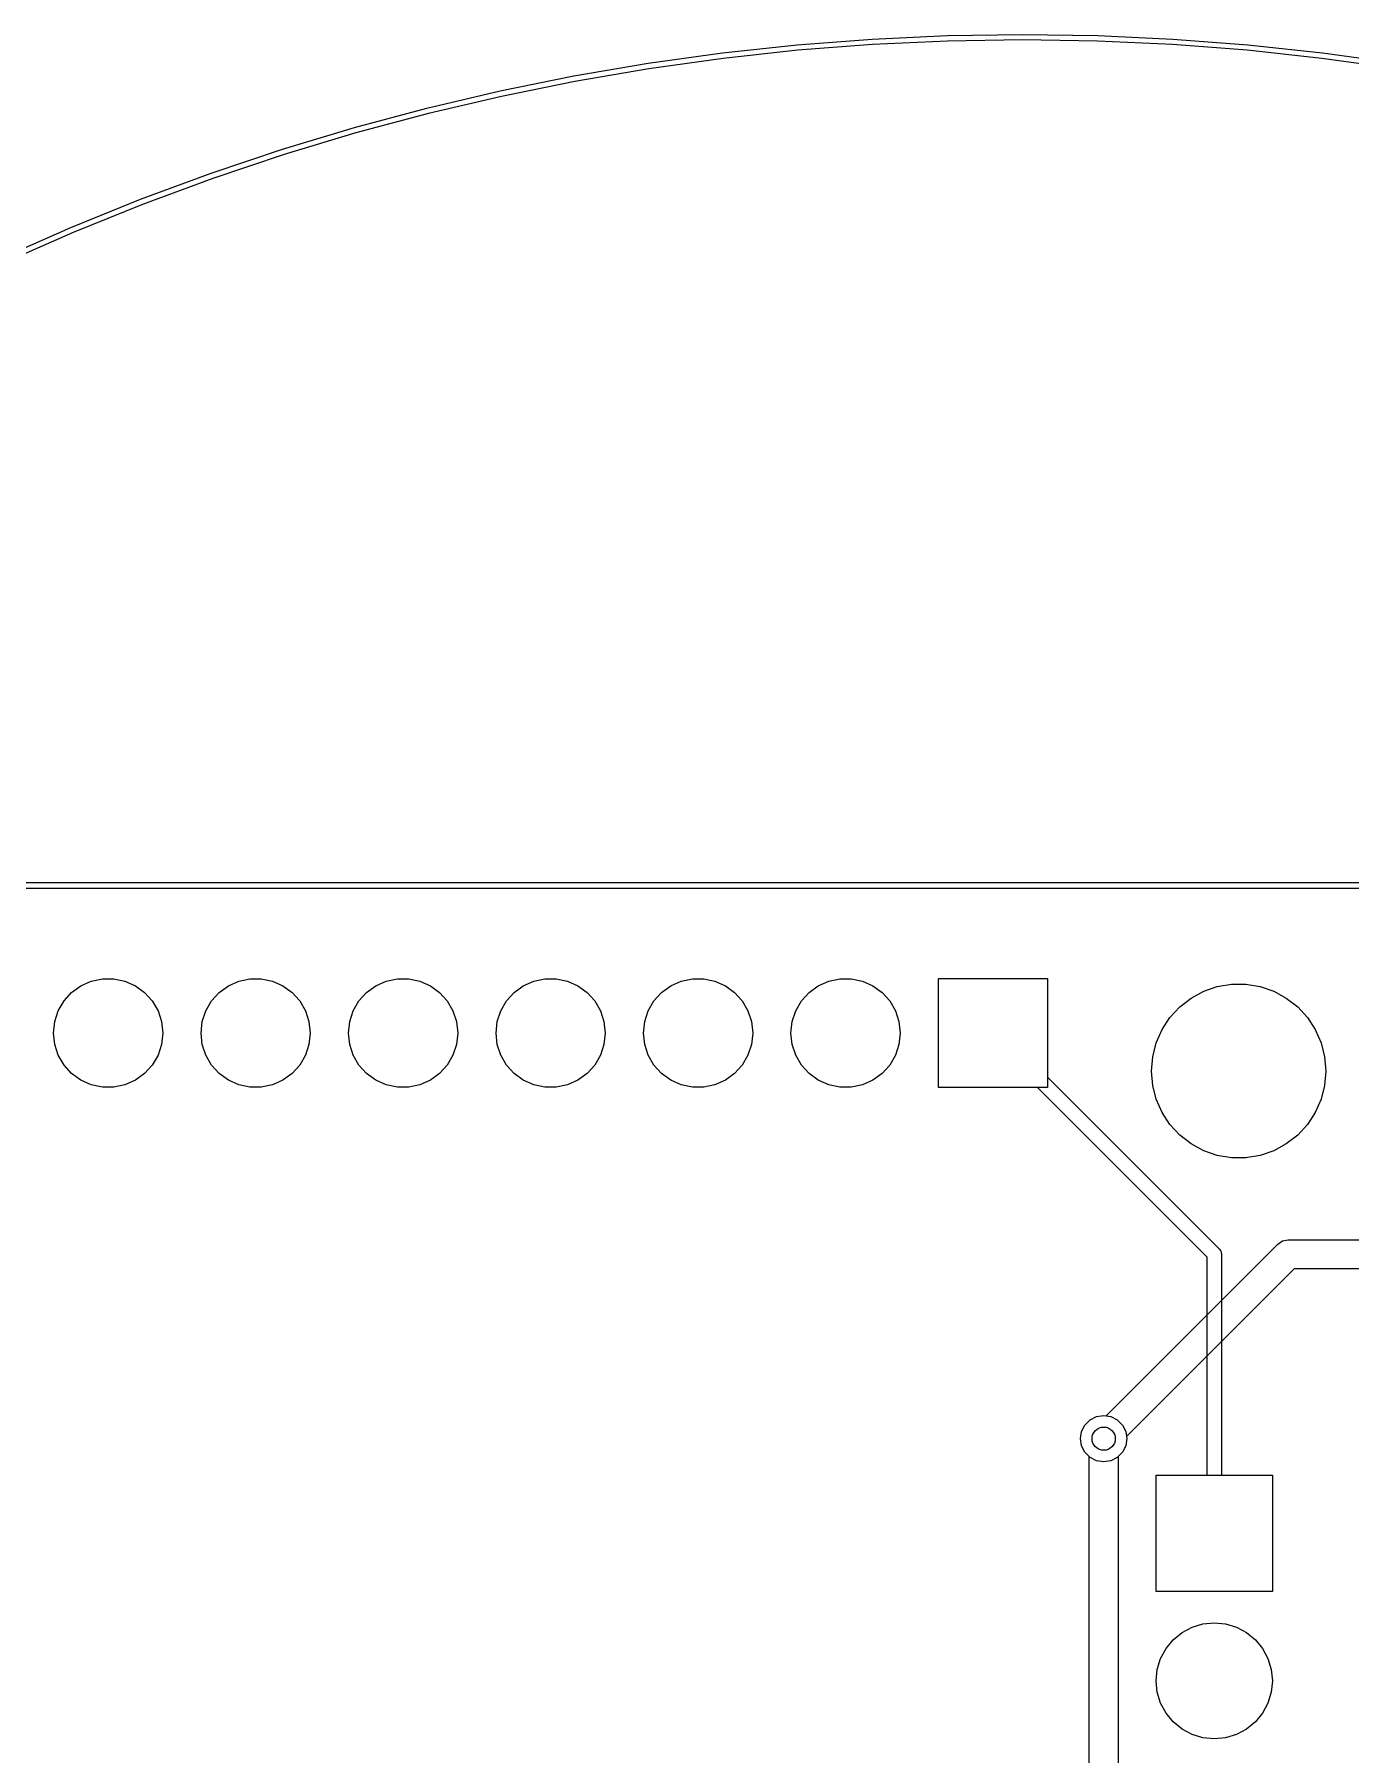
# Model space of a CAD drawing. Extents: x 94.3 to 178.4, y -122.2 to -38.
# Drawn here: x 119.38 to 142.05, y -67.67 to -38.05 of the extents above; entities that cross this region are included whole.
import ezdxf

# ---------------------------------------------------------------- set-up
doc = ezdxf.new("R2010")
doc.units = 0
doc.layers.add('BLACK', color=7, linetype='CONTINUOUS')

msp = doc.modelspace()

# ---------------------------------------------------------------- linework, layer by layer
at = {"layer": 'BLACK', "linetype": 'CONTINUOUS'}
for p, q in [((132.518, -38.2294), (133.809, -38.1298)), ((133.809, -38.1298), (135.103, -38.0699)), ((135.106, -38.1649), (133.815, -38.2246)), ((135.103, -38.0699), (136.398, -38.05)), ((136.398, -38.145), (135.106, -38.1649)), ((136.398, -38.05), (137.693, -38.0699)), ((137.69, -38.1649), (136.398, -38.145)), ((138.981, -38.2246), (137.69, -38.1649)), ((137.693, -38.0699), (138.987, -38.1298)), ((138.987, -38.1298), (140.278, -38.2294)), ((129.948, -38.5476), (131.231, -38.3687)), ((131.242, -38.463), (129.962, -38.6415)), ((131.231, -38.3687), (132.518, -38.2294)), ((132.527, -38.324), (131.242, -38.463)), ((133.815, -38.2246), (132.527, -38.324)), ((140.269, -38.324), (138.981, -38.2246)), ((141.554, -38.463), (140.269, -38.324)), ((140.278, -38.2294), (141.565, -38.3687)), ((142.834, -38.6415), (141.554, -38.463)), ((141.565, -38.3687), (142.848, -38.5476)), ((127.402, -39.0235), (128.671, -38.766)), ((128.671, -38.766), (129.948, -38.5476)), ((129.962, -38.6415), (128.689, -38.8594)), ((126.141, -39.32), (127.402, -39.0235)), ((128.689, -38.8594), (127.422, -39.1164)), ((124.89, -39.6552), (126.141, -39.32)), ((127.422, -39.1164), (126.165, -39.4122)), ((123.65, -40.0288), (124.89, -39.6552)), ((126.165, -39.4122), (124.916, -39.7466)), ((124.916, -39.7466), (123.679, -40.1193)), ((122.422, -40.4404), (123.65, -40.0288)), ((123.679, -40.1193), (122.454, -40.53)), ((121.208, -40.8895), (122.422, -40.4404)), ((122.454, -40.53), (121.242, -40.9782)), ((120.008, -41.3759), (121.208, -40.8895)), ((121.242, -40.9782), (120.045, -41.4634)), ((118.823, -41.899), (120.008, -41.3759)), ((120.045, -41.4634), (118.862, -41.9854)), ((105.41, -52.655), (167.64, -52.655)), ((167.59, -52.755), (105.46, -52.755)), ((120.021, -54.5466), (120.18, -54.4311)), ((120.021, -54.5466), (120.18, -54.4311)), ((120.021, -54.5466), (120.18, -54.4311)), ((120.021, -54.5466), (120.18, -54.4311)), ((120.18, -54.4311), (120.36, -54.3512)), ((120.18, -54.4311), (120.36, -54.3512)), ((120.18, -54.4311), (120.36, -54.3512)), ((120.18, -54.4311), (120.36, -54.3512)), ((120.36, -54.3512), (120.552, -54.3103)), ((120.36, -54.3512), (120.552, -54.3103)), ((120.36, -54.3512), (120.552, -54.3103)), ((120.36, -54.3512), (120.552, -54.3103)), ((120.552, -54.3103), (120.748, -54.3103)), ((120.552, -54.3103), (120.748, -54.3103)), ((120.552, -54.3103), (120.748, -54.3103)), ((120.552, -54.3103), (120.748, -54.3103)), ((120.748, -54.3103), (120.94, -54.3512)), ((120.748, -54.3103), (120.94, -54.3512)), ((120.748, -54.3103), (120.94, -54.3512)), ((120.748, -54.3103), (120.94, -54.3512)), ((120.94, -54.3512), (121.12, -54.4311)), ((120.94, -54.3512), (121.12, -54.4311)), ((120.94, -54.3512), (121.12, -54.4311)), ((120.94, -54.3512), (121.12, -54.4311)), ((121.12, -54.4311), (121.279, -54.5466)), ((121.12, -54.4311), (121.279, -54.5466)), ((121.12, -54.4311), (121.279, -54.5466)), ((121.12, -54.4311), (121.279, -54.5466)), ((122.561, -54.5466), (122.72, -54.4311)), ((122.561, -54.5466), (122.72, -54.4311)), ((122.561, -54.5466), (122.72, -54.4311)), ((122.561, -54.5466), (122.72, -54.4311)), ((122.72, -54.4311), (122.9, -54.3512)), ((122.72, -54.4311), (122.9, -54.3512)), ((122.72, -54.4311), (122.9, -54.3512)), ((122.72, -54.4311), (122.9, -54.3512)), ((122.9, -54.3512), (123.092, -54.3103)), ((122.9, -54.3512), (123.092, -54.3103)), ((122.9, -54.3512), (123.092, -54.3103)), ((122.9, -54.3512), (123.092, -54.3103)), ((123.092, -54.3103), (123.288, -54.3103)), ((123.092, -54.3103), (123.288, -54.3103)), ((123.092, -54.3103), (123.288, -54.3103)), ((123.092, -54.3103), (123.288, -54.3103)), ((123.288, -54.3103), (123.48, -54.3512)), ((123.288, -54.3103), (123.48, -54.3512)), ((123.288, -54.3103), (123.48, -54.3512)), ((123.288, -54.3103), (123.48, -54.3512)), ((123.48, -54.3512), (123.66, -54.4311)), ((123.48, -54.3512), (123.66, -54.4311)), ((123.48, -54.3512), (123.66, -54.4311)), ((123.48, -54.3512), (123.66, -54.4311)), ((123.66, -54.4311), (123.819, -54.5466)), ((123.66, -54.4311), (123.819, -54.5466)), ((123.66, -54.4311), (123.819, -54.5466)), ((123.66, -54.4311), (123.819, -54.5466)), ((125.101, -54.5466), (125.26, -54.4311)), ((125.101, -54.5466), (125.26, -54.4311)), ((125.101, -54.5466), (125.26, -54.4311)), ((125.101, -54.5466), (125.26, -54.4311)), ((125.26, -54.4311), (125.44, -54.3512)), ((125.26, -54.4311), (125.44, -54.3512)), ((125.26, -54.4311), (125.44, -54.3512)), ((125.26, -54.4311), (125.44, -54.3512)), ((125.44, -54.3512), (125.632, -54.3103)), ((125.44, -54.3512), (125.632, -54.3103)), ((125.44, -54.3512), (125.632, -54.3103)), ((125.44, -54.3512), (125.632, -54.3103)), ((125.632, -54.3103), (125.828, -54.3103)), ((125.632, -54.3103), (125.828, -54.3103)), ((125.632, -54.3103), (125.828, -54.3103)), ((125.632, -54.3103), (125.828, -54.3103)), ((125.828, -54.3103), (126.02, -54.3512)), ((125.828, -54.3103), (126.02, -54.3512)), ((125.828, -54.3103), (126.02, -54.3512)), ((125.828, -54.3103), (126.02, -54.3512)), ((126.02, -54.3512), (126.2, -54.4311)), ((126.02, -54.3512), (126.2, -54.4311)), ((126.02, -54.3512), (126.2, -54.4311)), ((126.02, -54.3512), (126.2, -54.4311)), ((126.2, -54.4311), (126.359, -54.5466)), ((126.2, -54.4311), (126.359, -54.5466)), ((126.2, -54.4311), (126.359, -54.5466)), ((126.2, -54.4311), (126.359, -54.5466)), ((127.641, -54.5466), (127.8, -54.4311)), ((127.641, -54.5466), (127.8, -54.4311)), ((127.641, -54.5466), (127.8, -54.4311)), ((127.641, -54.5466), (127.8, -54.4311)), ((127.8, -54.4311), (127.98, -54.3512)), ((127.8, -54.4311), (127.98, -54.3512)), ((127.8, -54.4311), (127.98, -54.3512)), ((127.8, -54.4311), (127.98, -54.3512)), ((127.98, -54.3512), (128.172, -54.3103)), ((127.98, -54.3512), (128.172, -54.3103)), ((127.98, -54.3512), (128.172, -54.3103)), ((127.98, -54.3512), (128.172, -54.3103)), ((128.172, -54.3103), (128.368, -54.3103)), ((128.172, -54.3103), (128.368, -54.3103)), ((128.172, -54.3103), (128.368, -54.3103)), ((128.172, -54.3103), (128.368, -54.3103)), ((128.368, -54.3103), (128.56, -54.3512)), ((128.368, -54.3103), (128.56, -54.3512)), ((128.368, -54.3103), (128.56, -54.3512)), ((128.368, -54.3103), (128.56, -54.3512)), ((128.56, -54.3512), (128.74, -54.4311)), ((128.56, -54.3512), (128.74, -54.4311)), ((128.56, -54.3512), (128.74, -54.4311)), ((128.56, -54.3512), (128.74, -54.4311)), ((128.74, -54.4311), (128.899, -54.5466)), ((128.74, -54.4311), (128.899, -54.5466)), ((128.74, -54.4311), (128.899, -54.5466)), ((128.74, -54.4311), (128.899, -54.5466)), ((130.181, -54.5466), (130.34, -54.4311)), ((130.181, -54.5466), (130.34, -54.4311)), ((130.181, -54.5466), (130.34, -54.4311)), ((130.181, -54.5466), (130.34, -54.4311)), ((130.34, -54.4311), (130.52, -54.3512)), ((130.34, -54.4311), (130.52, -54.3512)), ((130.34, -54.4311), (130.52, -54.3512)), ((130.34, -54.4311), (130.52, -54.3512)), ((130.52, -54.3512), (130.712, -54.3103)), ((130.52, -54.3512), (130.712, -54.3103)), ((130.52, -54.3512), (130.712, -54.3103)), ((130.52, -54.3512), (130.712, -54.3103)), ((130.712, -54.3103), (130.908, -54.3103)), ((130.712, -54.3103), (130.908, -54.3103)), ((130.712, -54.3103), (130.908, -54.3103)), ((130.712, -54.3103), (130.908, -54.3103)), ((130.908, -54.3103), (131.1, -54.3512)), ((130.908, -54.3103), (131.1, -54.3512)), ((130.908, -54.3103), (131.1, -54.3512)), ((130.908, -54.3103), (131.1, -54.3512)), ((131.1, -54.3512), (131.28, -54.4311)), ((131.1, -54.3512), (131.28, -54.4311)), ((131.1, -54.3512), (131.28, -54.4311)), ((131.1, -54.3512), (131.28, -54.4311)), ((131.28, -54.4311), (131.439, -54.5466)), ((131.28, -54.4311), (131.439, -54.5466)), ((131.28, -54.4311), (131.439, -54.5466)), ((131.28, -54.4311), (131.439, -54.5466)), ((132.721, -54.5466), (132.88, -54.4311)), ((132.721, -54.5466), (132.88, -54.4311)), ((132.721, -54.5466), (132.88, -54.4311)), ((132.721, -54.5466), (132.88, -54.4311)), ((132.88, -54.4311), (133.06, -54.3512)), ((132.88, -54.4311), (133.06, -54.3512)), ((132.88, -54.4311), (133.06, -54.3512)), ((132.88, -54.4311), (133.06, -54.3512)), ((133.06, -54.3512), (133.252, -54.3103)), ((133.06, -54.3512), (133.252, -54.3103)), ((133.06, -54.3512), (133.252, -54.3103)), ((133.06, -54.3512), (133.252, -54.3103)), ((133.252, -54.3103), (133.448, -54.3103)), ((133.252, -54.3103), (133.448, -54.3103)), ((133.252, -54.3103), (133.448, -54.3103)), ((133.252, -54.3103), (133.448, -54.3103)), ((133.448, -54.3103), (133.64, -54.3512)), ((133.448, -54.3103), (133.64, -54.3512)), ((133.448, -54.3103), (133.64, -54.3512)), ((133.448, -54.3103), (133.64, -54.3512)), ((133.64, -54.3512), (133.82, -54.4311)), ((133.64, -54.3512), (133.82, -54.4311)), ((133.64, -54.3512), (133.82, -54.4311)), ((133.64, -54.3512), (133.82, -54.4311)), ((133.82, -54.4311), (133.979, -54.5466)), ((133.82, -54.4311), (133.979, -54.5466)), ((133.82, -54.4311), (133.979, -54.5466)), ((133.82, -54.4311), (133.979, -54.5466)), ((134.95, -56.1848), (134.95, -54.3052)), ((134.95, -54.3052), (136.83, -54.3052)), ((134.95, -56.1848), (134.95, -54.3052)), ((134.95, -54.3052), (136.83, -54.3052)), ((134.95, -56.1848), (134.95, -54.3052)), ((134.95, -54.3052), (136.83, -54.3052)), ((134.95, -56.1848), (134.95, -54.3052)), ((134.95, -54.3052), (136.83, -54.3052)), ((136.83, -54.3052), (136.83, -56.008)), ((136.83, -54.3052), (136.83, -56.1848)), ((136.83, -54.3052), (136.83, -56.1848)), ((136.83, -54.3052), (136.83, -56.1848)), ((139.517, -54.5263), (139.752, -54.4459)), ((139.517, -54.5263), (139.752, -54.4459)), ((139.752, -54.4459), (139.996, -54.4051)), ((139.752, -54.4459), (139.996, -54.4051)), ((139.996, -54.4051), (140.244, -54.4051)), ((139.996, -54.4051), (140.244, -54.4051)), ((140.244, -54.4051), (140.488, -54.4459)), ((140.244, -54.4051), (140.488, -54.4459)), ((140.488, -54.4459), (140.723, -54.5263)), ((140.488, -54.4459), (140.723, -54.5263)), ((119.791, -54.8627), (119.89, -54.6926)), ((119.791, -54.8627), (119.89, -54.6926)), ((119.791, -54.8627), (119.89, -54.6926)), ((119.791, -54.8627), (119.89, -54.6926)), ((119.89, -54.6926), (120.021, -54.5466)), ((119.89, -54.6926), (120.021, -54.5466)), ((119.89, -54.6926), (120.021, -54.5466)), ((119.89, -54.6926), (120.021, -54.5466)), ((121.279, -54.5466), (121.41, -54.6926)), ((121.279, -54.5466), (121.41, -54.6926)), ((121.279, -54.5466), (121.41, -54.6926)), ((121.279, -54.5466), (121.41, -54.6926)), ((121.41, -54.6926), (121.509, -54.8627)), ((121.41, -54.6926), (121.509, -54.8627)), ((121.41, -54.6926), (121.509, -54.8627)), ((121.41, -54.6926), (121.509, -54.8627)), ((122.331, -54.8627), (122.43, -54.6926)), ((122.331, -54.8627), (122.43, -54.6926)), ((122.331, -54.8627), (122.43, -54.6926)), ((122.331, -54.8627), (122.43, -54.6926)), ((122.43, -54.6926), (122.561, -54.5466)), ((122.43, -54.6926), (122.561, -54.5466)), ((122.43, -54.6926), (122.561, -54.5466)), ((122.43, -54.6926), (122.561, -54.5466)), ((123.819, -54.5466), (123.95, -54.6926)), ((123.819, -54.5466), (123.95, -54.6926)), ((123.819, -54.5466), (123.95, -54.6926)), ((123.819, -54.5466), (123.95, -54.6926)), ((123.95, -54.6926), (124.049, -54.8627)), ((123.95, -54.6926), (124.049, -54.8627)), ((123.95, -54.6926), (124.049, -54.8627)), ((123.95, -54.6926), (124.049, -54.8627)), ((124.871, -54.8627), (124.97, -54.6926)), ((124.871, -54.8627), (124.97, -54.6926)), ((124.871, -54.8627), (124.97, -54.6926)), ((124.871, -54.8627), (124.97, -54.6926)), ((124.97, -54.6926), (125.101, -54.5466)), ((124.97, -54.6926), (125.101, -54.5466)), ((124.97, -54.6926), (125.101, -54.5466)), ((124.97, -54.6926), (125.101, -54.5466)), ((126.359, -54.5466), (126.49, -54.6926)), ((126.359, -54.5466), (126.49, -54.6926)), ((126.359, -54.5466), (126.49, -54.6926)), ((126.359, -54.5466), (126.49, -54.6926)), ((126.49, -54.6926), (126.589, -54.8627)), ((126.49, -54.6926), (126.589, -54.8627)), ((126.49, -54.6926), (126.589, -54.8627)), ((126.49, -54.6926), (126.589, -54.8627)), ((127.411, -54.8627), (127.51, -54.6926)), ((127.411, -54.8627), (127.51, -54.6926)), ((127.411, -54.8627), (127.51, -54.6926)), ((127.411, -54.8627), (127.51, -54.6926)), ((127.51, -54.6926), (127.641, -54.5466)), ((127.51, -54.6926), (127.641, -54.5466)), ((127.51, -54.6926), (127.641, -54.5466)), ((127.51, -54.6926), (127.641, -54.5466)), ((128.899, -54.5466), (129.03, -54.6926)), ((128.899, -54.5466), (129.03, -54.6926)), ((128.899, -54.5466), (129.03, -54.6926)), ((128.899, -54.5466), (129.03, -54.6926)), ((129.03, -54.6926), (129.129, -54.8627)), ((129.03, -54.6926), (129.129, -54.8627)), ((129.03, -54.6926), (129.129, -54.8627)), ((129.03, -54.6926), (129.129, -54.8627)), ((129.951, -54.8627), (130.05, -54.6926)), ((129.951, -54.8627), (130.05, -54.6926)), ((129.951, -54.8627), (130.05, -54.6926)), ((129.951, -54.8627), (130.05, -54.6926)), ((130.05, -54.6926), (130.181, -54.5466)), ((130.05, -54.6926), (130.181, -54.5466)), ((130.05, -54.6926), (130.181, -54.5466)), ((130.05, -54.6926), (130.181, -54.5466)), ((131.439, -54.5466), (131.57, -54.6926)), ((131.439, -54.5466), (131.57, -54.6926)), ((131.439, -54.5466), (131.57, -54.6926)), ((131.439, -54.5466), (131.57, -54.6926)), ((131.57, -54.6926), (131.669, -54.8627)), ((131.57, -54.6926), (131.669, -54.8627)), ((131.57, -54.6926), (131.669, -54.8627)), ((131.57, -54.6926), (131.669, -54.8627)), ((132.491, -54.8627), (132.59, -54.6926)), ((132.491, -54.8627), (132.59, -54.6926)), ((132.491, -54.8627), (132.59, -54.6926)), ((132.491, -54.8627), (132.59, -54.6926)), ((132.59, -54.6926), (132.721, -54.5466)), ((132.59, -54.6926), (132.721, -54.5466)), ((132.59, -54.6926), (132.721, -54.5466)), ((132.59, -54.6926), (132.721, -54.5466)), ((133.979, -54.5466), (134.11, -54.6926)), ((133.979, -54.5466), (134.11, -54.6926)), ((133.979, -54.5466), (134.11, -54.6926)), ((133.979, -54.5466), (134.11, -54.6926)), ((134.11, -54.6926), (134.209, -54.8627)), ((134.11, -54.6926), (134.209, -54.8627)), ((134.11, -54.6926), (134.209, -54.8627)), ((134.11, -54.6926), (134.209, -54.8627)), ((138.936, -54.9787), (139.104, -54.7964)), ((138.936, -54.9787), (139.104, -54.7964)), ((139.104, -54.7964), (139.3, -54.6442)), ((139.104, -54.7964), (139.3, -54.6442)), ((139.3, -54.6442), (139.517, -54.5263)), ((139.3, -54.6442), (139.517, -54.5263)), ((140.723, -54.5263), (140.94, -54.6442)), ((140.723, -54.5263), (140.94, -54.6442)), ((140.94, -54.6442), (141.136, -54.7964)), ((140.94, -54.6442), (141.136, -54.7964)), ((141.136, -54.7964), (141.304, -54.9787)), ((141.136, -54.7964), (141.304, -54.9787)), ((119.71, -55.245), (119.731, -55.0496)), ((119.71, -55.245), (119.731, -55.0496)), ((119.71, -55.245), (119.731, -55.0496)), ((119.71, -55.245), (119.731, -55.0496)), ((119.731, -55.0496), (119.791, -54.8627)), ((119.731, -55.0496), (119.791, -54.8627)), ((119.731, -55.0496), (119.791, -54.8627)), ((119.731, -55.0496), (119.791, -54.8627)), ((121.509, -54.8627), (121.569, -55.0496)), ((121.509, -54.8627), (121.569, -55.0496)), ((121.509, -54.8627), (121.569, -55.0496)), ((121.509, -54.8627), (121.569, -55.0496)), ((121.569, -55.0496), (121.59, -55.245)), ((121.569, -55.0496), (121.59, -55.245)), ((121.569, -55.0496), (121.59, -55.245)), ((121.569, -55.0496), (121.59, -55.245)), ((122.25, -55.245), (122.271, -55.0496)), ((122.25, -55.245), (122.271, -55.0496)), ((122.25, -55.245), (122.271, -55.0496)), ((122.25, -55.245), (122.271, -55.0496)), ((122.271, -55.0496), (122.331, -54.8627)), ((122.271, -55.0496), (122.331, -54.8627)), ((122.271, -55.0496), (122.331, -54.8627)), ((122.271, -55.0496), (122.331, -54.8627)), ((124.049, -54.8627), (124.109, -55.0496)), ((124.049, -54.8627), (124.109, -55.0496)), ((124.049, -54.8627), (124.109, -55.0496)), ((124.049, -54.8627), (124.109, -55.0496)), ((124.109, -55.0496), (124.13, -55.245)), ((124.109, -55.0496), (124.13, -55.245)), ((124.109, -55.0496), (124.13, -55.245)), ((124.109, -55.0496), (124.13, -55.245)), ((124.79, -55.245), (124.811, -55.0496)), ((124.79, -55.245), (124.811, -55.0496)), ((124.79, -55.245), (124.811, -55.0496)), ((124.79, -55.245), (124.811, -55.0496)), ((124.811, -55.0496), (124.871, -54.8627)), ((124.811, -55.0496), (124.871, -54.8627)), ((124.811, -55.0496), (124.871, -54.8627)), ((124.811, -55.0496), (124.871, -54.8627)), ((126.589, -54.8627), (126.649, -55.0496)), ((126.589, -54.8627), (126.649, -55.0496)), ((126.589, -54.8627), (126.649, -55.0496)), ((126.589, -54.8627), (126.649, -55.0496)), ((126.649, -55.0496), (126.67, -55.245)), ((126.649, -55.0496), (126.67, -55.245)), ((126.649, -55.0496), (126.67, -55.245)), ((126.649, -55.0496), (126.67, -55.245)), ((127.33, -55.245), (127.351, -55.0496)), ((127.33, -55.245), (127.351, -55.0496)), ((127.33, -55.245), (127.351, -55.0496)), ((127.33, -55.245), (127.351, -55.0496)), ((127.351, -55.0496), (127.411, -54.8627)), ((127.351, -55.0496), (127.411, -54.8627)), ((127.351, -55.0496), (127.411, -54.8627)), ((127.351, -55.0496), (127.411, -54.8627)), ((129.129, -54.8627), (129.189, -55.0496)), ((129.129, -54.8627), (129.189, -55.0496)), ((129.129, -54.8627), (129.189, -55.0496)), ((129.129, -54.8627), (129.189, -55.0496)), ((129.189, -55.0496), (129.21, -55.245)), ((129.189, -55.0496), (129.21, -55.245)), ((129.189, -55.0496), (129.21, -55.245)), ((129.189, -55.0496), (129.21, -55.245)), ((129.87, -55.245), (129.891, -55.0496)), ((129.87, -55.245), (129.891, -55.0496)), ((129.87, -55.245), (129.891, -55.0496)), ((129.87, -55.245), (129.891, -55.0496)), ((129.891, -55.0496), (129.951, -54.8627)), ((129.891, -55.0496), (129.951, -54.8627)), ((129.891, -55.0496), (129.951, -54.8627)), ((129.891, -55.0496), (129.951, -54.8627)), ((131.669, -54.8627), (131.729, -55.0496)), ((131.669, -54.8627), (131.729, -55.0496)), ((131.669, -54.8627), (131.729, -55.0496)), ((131.669, -54.8627), (131.729, -55.0496)), ((131.729, -55.0496), (131.75, -55.245)), ((131.729, -55.0496), (131.75, -55.245)), ((131.729, -55.0496), (131.75, -55.245)), ((131.729, -55.0496), (131.75, -55.245)), ((132.41, -55.245), (132.431, -55.0496)), ((132.41, -55.245), (132.431, -55.0496)), ((132.41, -55.245), (132.431, -55.0496)), ((132.41, -55.245), (132.431, -55.0496)), ((132.431, -55.0496), (132.491, -54.8627)), ((132.431, -55.0496), (132.491, -54.8627)), ((132.431, -55.0496), (132.491, -54.8627)), ((132.431, -55.0496), (132.491, -54.8627)), ((134.209, -54.8627), (134.269, -55.0496)), ((134.209, -54.8627), (134.269, -55.0496)), ((134.209, -54.8627), (134.269, -55.0496)), ((134.209, -54.8627), (134.269, -55.0496)), ((134.269, -55.0496), (134.29, -55.245)), ((134.269, -55.0496), (134.29, -55.245)), ((134.269, -55.0496), (134.29, -55.245)), ((134.269, -55.0496), (134.29, -55.245)), ((138.801, -55.1861), (138.936, -54.9787)), ((138.801, -55.1861), (138.936, -54.9787)), ((141.304, -54.9787), (141.439, -55.1861)), ((141.304, -54.9787), (141.439, -55.1861)), ((119.731, -55.4404), (119.71, -55.245)), ((119.731, -55.4404), (119.71, -55.245)), ((119.731, -55.4404), (119.71, -55.245)), ((119.731, -55.4404), (119.71, -55.245)), ((121.59, -55.245), (121.569, -55.4404)), ((121.59, -55.245), (121.569, -55.4404)), ((121.59, -55.245), (121.569, -55.4404)), ((121.59, -55.245), (121.569, -55.4404)), ((122.271, -55.4404), (122.25, -55.245)), ((122.271, -55.4404), (122.25, -55.245)), ((122.271, -55.4404), (122.25, -55.245)), ((122.271, -55.4404), (122.25, -55.245)), ((124.13, -55.245), (124.109, -55.4404)), ((124.13, -55.245), (124.109, -55.4404)), ((124.13, -55.245), (124.109, -55.4404)), ((124.13, -55.245), (124.109, -55.4404)), ((124.811, -55.4404), (124.79, -55.245)), ((124.811, -55.4404), (124.79, -55.245)), ((124.811, -55.4404), (124.79, -55.245)), ((124.811, -55.4404), (124.79, -55.245)), ((126.67, -55.245), (126.649, -55.4404)), ((126.67, -55.245), (126.649, -55.4404)), ((126.67, -55.245), (126.649, -55.4404)), ((126.67, -55.245), (126.649, -55.4404)), ((127.351, -55.4404), (127.33, -55.245)), ((127.351, -55.4404), (127.33, -55.245)), ((127.351, -55.4404), (127.33, -55.245)), ((127.351, -55.4404), (127.33, -55.245)), ((129.21, -55.245), (129.189, -55.4404)), ((129.21, -55.245), (129.189, -55.4404)), ((129.21, -55.245), (129.189, -55.4404)), ((129.21, -55.245), (129.189, -55.4404)), ((129.891, -55.4404), (129.87, -55.245)), ((129.891, -55.4404), (129.87, -55.245)), ((129.891, -55.4404), (129.87, -55.245)), ((129.891, -55.4404), (129.87, -55.245)), ((131.75, -55.245), (131.729, -55.4404)), ((131.75, -55.245), (131.729, -55.4404)), ((131.75, -55.245), (131.729, -55.4404)), ((131.75, -55.245), (131.729, -55.4404)), ((132.431, -55.4404), (132.41, -55.245)), ((132.431, -55.4404), (132.41, -55.245)), ((132.431, -55.4404), (132.41, -55.245)), ((132.431, -55.4404), (132.41, -55.245)), ((134.29, -55.245), (134.269, -55.4404)), ((134.29, -55.245), (134.269, -55.4404)), ((134.29, -55.245), (134.269, -55.4404)), ((134.29, -55.245), (134.269, -55.4404)), ((138.701, -55.413), (138.801, -55.1861)), ((138.701, -55.413), (138.801, -55.1861)), ((141.439, -55.1861), (141.539, -55.413)), ((141.439, -55.1861), (141.539, -55.413)), ((119.791, -55.6273), (119.731, -55.4404)), ((119.791, -55.6273), (119.731, -55.4404)), ((119.791, -55.6273), (119.731, -55.4404)), ((119.791, -55.6273), (119.731, -55.4404)), ((119.89, -55.7974), (119.791, -55.6273)), ((119.89, -55.7974), (119.791, -55.6273)), ((119.89, -55.7974), (119.791, -55.6273)), ((119.89, -55.7974), (119.791, -55.6273)), ((121.509, -55.6273), (121.41, -55.7974)), ((121.509, -55.6273), (121.41, -55.7974)), ((121.509, -55.6273), (121.41, -55.7974)), ((121.509, -55.6273), (121.41, -55.7974)), ((121.569, -55.4404), (121.509, -55.6273)), ((121.569, -55.4404), (121.509, -55.6273)), ((121.569, -55.4404), (121.509, -55.6273)), ((121.569, -55.4404), (121.509, -55.6273)), ((122.331, -55.6273), (122.271, -55.4404)), ((122.331, -55.6273), (122.271, -55.4404)), ((122.331, -55.6273), (122.271, -55.4404)), ((122.331, -55.6273), (122.271, -55.4404)), ((122.43, -55.7974), (122.331, -55.6273)), ((122.43, -55.7974), (122.331, -55.6273)), ((122.43, -55.7974), (122.331, -55.6273)), ((122.43, -55.7974), (122.331, -55.6273)), ((124.049, -55.6273), (123.95, -55.7974)), ((124.049, -55.6273), (123.95, -55.7974)), ((124.049, -55.6273), (123.95, -55.7974)), ((124.049, -55.6273), (123.95, -55.7974)), ((124.109, -55.4404), (124.049, -55.6273)), ((124.109, -55.4404), (124.049, -55.6273)), ((124.109, -55.4404), (124.049, -55.6273)), ((124.109, -55.4404), (124.049, -55.6273)), ((124.871, -55.6273), (124.811, -55.4404)), ((124.871, -55.6273), (124.811, -55.4404)), ((124.871, -55.6273), (124.811, -55.4404)), ((124.871, -55.6273), (124.811, -55.4404)), ((124.97, -55.7974), (124.871, -55.6273)), ((124.97, -55.7974), (124.871, -55.6273)), ((124.97, -55.7974), (124.871, -55.6273)), ((124.97, -55.7974), (124.871, -55.6273)), ((126.589, -55.6273), (126.49, -55.7974)), ((126.589, -55.6273), (126.49, -55.7974)), ((126.589, -55.6273), (126.49, -55.7974)), ((126.589, -55.6273), (126.49, -55.7974)), ((126.649, -55.4404), (126.589, -55.6273)), ((126.649, -55.4404), (126.589, -55.6273)), ((126.649, -55.4404), (126.589, -55.6273)), ((126.649, -55.4404), (126.589, -55.6273)), ((127.411, -55.6273), (127.351, -55.4404)), ((127.411, -55.6273), (127.351, -55.4404)), ((127.411, -55.6273), (127.351, -55.4404)), ((127.411, -55.6273), (127.351, -55.4404)), ((127.51, -55.7974), (127.411, -55.6273)), ((127.51, -55.7974), (127.411, -55.6273)), ((127.51, -55.7974), (127.411, -55.6273)), ((127.51, -55.7974), (127.411, -55.6273)), ((129.129, -55.6273), (129.03, -55.7974)), ((129.129, -55.6273), (129.03, -55.7974)), ((129.129, -55.6273), (129.03, -55.7974)), ((129.129, -55.6273), (129.03, -55.7974)), ((129.189, -55.4404), (129.129, -55.6273)), ((129.189, -55.4404), (129.129, -55.6273)), ((129.189, -55.4404), (129.129, -55.6273)), ((129.189, -55.4404), (129.129, -55.6273)), ((129.951, -55.6273), (129.891, -55.4404)), ((129.951, -55.6273), (129.891, -55.4404)), ((129.951, -55.6273), (129.891, -55.4404)), ((129.951, -55.6273), (129.891, -55.4404)), ((130.05, -55.7974), (129.951, -55.6273)), ((130.05, -55.7974), (129.951, -55.6273)), ((130.05, -55.7974), (129.951, -55.6273)), ((130.05, -55.7974), (129.951, -55.6273)), ((131.669, -55.6273), (131.57, -55.7974)), ((131.669, -55.6273), (131.57, -55.7974)), ((131.669, -55.6273), (131.57, -55.7974)), ((131.669, -55.6273), (131.57, -55.7974)), ((131.729, -55.4404), (131.669, -55.6273)), ((131.729, -55.4404), (131.669, -55.6273)), ((131.729, -55.4404), (131.669, -55.6273)), ((131.729, -55.4404), (131.669, -55.6273)), ((132.491, -55.6273), (132.431, -55.4404)), ((132.491, -55.6273), (132.431, -55.4404)), ((132.491, -55.6273), (132.431, -55.4404)), ((132.491, -55.6273), (132.431, -55.4404)), ((132.59, -55.7974), (132.491, -55.6273)), ((132.59, -55.7974), (132.491, -55.6273)), ((132.59, -55.7974), (132.491, -55.6273)), ((132.59, -55.7974), (132.491, -55.6273)), ((134.209, -55.6273), (134.11, -55.7974)), ((134.209, -55.6273), (134.11, -55.7974)), ((134.209, -55.6273), (134.11, -55.7974)), ((134.209, -55.6273), (134.11, -55.7974)), ((134.269, -55.4404), (134.209, -55.6273)), ((134.269, -55.4404), (134.209, -55.6273)), ((134.269, -55.4404), (134.209, -55.6273)), ((134.269, -55.4404), (134.209, -55.6273)), ((138.62, -55.9), (138.64, -55.6531)), ((138.62, -55.9), (138.64, -55.6531)), ((138.64, -55.6531), (138.701, -55.413)), ((138.64, -55.6531), (138.701, -55.413)), ((141.539, -55.413), (141.6, -55.6531)), ((141.539, -55.413), (141.6, -55.6531)), ((141.6, -55.6531), (141.62, -55.9)), ((141.6, -55.6531), (141.62, -55.9)), ((120.021, -55.9434), (119.89, -55.7974)), ((120.021, -55.9434), (119.89, -55.7974)), ((120.021, -55.9434), (119.89, -55.7974)), ((120.021, -55.9434), (119.89, -55.7974)), ((120.18, -56.0589), (120.021, -55.9434)), ((120.18, -56.0589), (120.021, -55.9434)), ((120.18, -56.0589), (120.021, -55.9434)), ((120.18, -56.0589), (120.021, -55.9434)), ((121.279, -55.9434), (121.12, -56.0589)), ((121.279, -55.9434), (121.12, -56.0589)), ((121.279, -55.9434), (121.12, -56.0589)), ((121.279, -55.9434), (121.12, -56.0589)), ((121.41, -55.7974), (121.279, -55.9434)), ((121.41, -55.7974), (121.279, -55.9434)), ((121.41, -55.7974), (121.279, -55.9434)), ((121.41, -55.7974), (121.279, -55.9434)), ((122.561, -55.9434), (122.43, -55.7974)), ((122.561, -55.9434), (122.43, -55.7974)), ((122.561, -55.9434), (122.43, -55.7974)), ((122.561, -55.9434), (122.43, -55.7974)), ((122.72, -56.0589), (122.561, -55.9434)), ((122.72, -56.0589), (122.561, -55.9434)), ((122.72, -56.0589), (122.561, -55.9434)), ((122.72, -56.0589), (122.561, -55.9434)), ((123.819, -55.9434), (123.66, -56.0589)), ((123.819, -55.9434), (123.66, -56.0589)), ((123.819, -55.9434), (123.66, -56.0589)), ((123.819, -55.9434), (123.66, -56.0589)), ((123.95, -55.7974), (123.819, -55.9434)), ((123.95, -55.7974), (123.819, -55.9434)), ((123.95, -55.7974), (123.819, -55.9434)), ((123.95, -55.7974), (123.819, -55.9434)), ((125.101, -55.9434), (124.97, -55.7974)), ((125.101, -55.9434), (124.97, -55.7974)), ((125.101, -55.9434), (124.97, -55.7974)), ((125.101, -55.9434), (124.97, -55.7974)), ((125.26, -56.0589), (125.101, -55.9434)), ((125.26, -56.0589), (125.101, -55.9434)), ((125.26, -56.0589), (125.101, -55.9434)), ((125.26, -56.0589), (125.101, -55.9434)), ((126.359, -55.9434), (126.2, -56.0589)), ((126.359, -55.9434), (126.2, -56.0589)), ((126.359, -55.9434), (126.2, -56.0589)), ((126.359, -55.9434), (126.2, -56.0589)), ((126.49, -55.7974), (126.359, -55.9434)), ((126.49, -55.7974), (126.359, -55.9434)), ((126.49, -55.7974), (126.359, -55.9434)), ((126.49, -55.7974), (126.359, -55.9434)), ((127.641, -55.9434), (127.51, -55.7974)), ((127.641, -55.9434), (127.51, -55.7974)), ((127.641, -55.9434), (127.51, -55.7974)), ((127.641, -55.9434), (127.51, -55.7974)), ((127.8, -56.0589), (127.641, -55.9434)), ((127.8, -56.0589), (127.641, -55.9434)), ((127.8, -56.0589), (127.641, -55.9434)), ((127.8, -56.0589), (127.641, -55.9434)), ((128.899, -55.9434), (128.74, -56.0589)), ((128.899, -55.9434), (128.74, -56.0589)), ((128.899, -55.9434), (128.74, -56.0589)), ((128.899, -55.9434), (128.74, -56.0589)), ((129.03, -55.7974), (128.899, -55.9434)), ((129.03, -55.7974), (128.899, -55.9434)), ((129.03, -55.7974), (128.899, -55.9434)), ((129.03, -55.7974), (128.899, -55.9434)), ((130.181, -55.9434), (130.05, -55.7974)), ((130.181, -55.9434), (130.05, -55.7974)), ((130.181, -55.9434), (130.05, -55.7974)), ((130.181, -55.9434), (130.05, -55.7974)), ((130.34, -56.0589), (130.181, -55.9434)), ((130.34, -56.0589), (130.181, -55.9434)), ((130.34, -56.0589), (130.181, -55.9434)), ((130.34, -56.0589), (130.181, -55.9434)), ((131.439, -55.9434), (131.28, -56.0589)), ((131.439, -55.9434), (131.28, -56.0589)), ((131.439, -55.9434), (131.28, -56.0589)), ((131.439, -55.9434), (131.28, -56.0589)), ((131.57, -55.7974), (131.439, -55.9434)), ((131.57, -55.7974), (131.439, -55.9434)), ((131.57, -55.7974), (131.439, -55.9434)), ((131.57, -55.7974), (131.439, -55.9434)), ((132.721, -55.9434), (132.59, -55.7974)), ((132.721, -55.9434), (132.59, -55.7974)), ((132.721, -55.9434), (132.59, -55.7974)), ((132.721, -55.9434), (132.59, -55.7974)), ((132.88, -56.0589), (132.721, -55.9434)), ((132.88, -56.0589), (132.721, -55.9434)), ((132.88, -56.0589), (132.721, -55.9434)), ((132.88, -56.0589), (132.721, -55.9434)), ((133.979, -55.9434), (133.82, -56.0589)), ((133.979, -55.9434), (133.82, -56.0589)), ((133.979, -55.9434), (133.82, -56.0589)), ((133.979, -55.9434), (133.82, -56.0589)), ((134.11, -55.7974), (133.979, -55.9434)), ((134.11, -55.7974), (133.979, -55.9434)), ((134.11, -55.7974), (133.979, -55.9434)), ((134.11, -55.7974), (133.979, -55.9434)), ((138.64, -56.1469), (138.62, -55.9)), ((138.64, -56.1469), (138.62, -55.9)), ((141.62, -55.9), (141.6, -56.1469)), ((141.62, -55.9), (141.6, -56.1469)), ((120.36, -56.1388), (120.18, -56.0589)), ((120.36, -56.1388), (120.18, -56.0589)), ((120.36, -56.1388), (120.18, -56.0589)), ((120.36, -56.1388), (120.18, -56.0589)), ((120.552, -56.1797), (120.36, -56.1388)), ((120.552, -56.1797), (120.36, -56.1388)), ((120.552, -56.1797), (120.36, -56.1388)), ((120.552, -56.1797), (120.36, -56.1388)), ((120.748, -56.1797), (120.552, -56.1797)), ((120.748, -56.1797), (120.552, -56.1797)), ((120.748, -56.1797), (120.552, -56.1797)), ((120.748, -56.1797), (120.552, -56.1797)), ((120.94, -56.1388), (120.748, -56.1797)), ((120.94, -56.1388), (120.748, -56.1797)), ((120.94, -56.1388), (120.748, -56.1797)), ((120.94, -56.1388), (120.748, -56.1797)), ((121.12, -56.0589), (120.94, -56.1388)), ((121.12, -56.0589), (120.94, -56.1388)), ((121.12, -56.0589), (120.94, -56.1388)), ((121.12, -56.0589), (120.94, -56.1388)), ((122.9, -56.1388), (122.72, -56.0589)), ((122.9, -56.1388), (122.72, -56.0589)), ((122.9, -56.1388), (122.72, -56.0589)), ((122.9, -56.1388), (122.72, -56.0589)), ((123.092, -56.1797), (122.9, -56.1388)), ((123.092, -56.1797), (122.9, -56.1388)), ((123.092, -56.1797), (122.9, -56.1388)), ((123.092, -56.1797), (122.9, -56.1388)), ((123.288, -56.1797), (123.092, -56.1797)), ((123.288, -56.1797), (123.092, -56.1797)), ((123.288, -56.1797), (123.092, -56.1797)), ((123.288, -56.1797), (123.092, -56.1797)), ((123.48, -56.1388), (123.288, -56.1797)), ((123.48, -56.1388), (123.288, -56.1797)), ((123.48, -56.1388), (123.288, -56.1797)), ((123.48, -56.1388), (123.288, -56.1797)), ((123.66, -56.0589), (123.48, -56.1388)), ((123.66, -56.0589), (123.48, -56.1388)), ((123.66, -56.0589), (123.48, -56.1388)), ((123.66, -56.0589), (123.48, -56.1388)), ((125.44, -56.1388), (125.26, -56.0589)), ((125.44, -56.1388), (125.26, -56.0589)), ((125.44, -56.1388), (125.26, -56.0589)), ((125.44, -56.1388), (125.26, -56.0589)), ((125.632, -56.1797), (125.44, -56.1388)), ((125.632, -56.1797), (125.44, -56.1388)), ((125.632, -56.1797), (125.44, -56.1388)), ((125.632, -56.1797), (125.44, -56.1388)), ((125.828, -56.1797), (125.632, -56.1797)), ((125.828, -56.1797), (125.632, -56.1797)), ((125.828, -56.1797), (125.632, -56.1797)), ((125.828, -56.1797), (125.632, -56.1797)), ((126.02, -56.1388), (125.828, -56.1797)), ((126.02, -56.1388), (125.828, -56.1797)), ((126.02, -56.1388), (125.828, -56.1797)), ((126.02, -56.1388), (125.828, -56.1797)), ((126.2, -56.0589), (126.02, -56.1388)), ((126.2, -56.0589), (126.02, -56.1388)), ((126.2, -56.0589), (126.02, -56.1388)), ((126.2, -56.0589), (126.02, -56.1388)), ((127.98, -56.1388), (127.8, -56.0589)), ((127.98, -56.1388), (127.8, -56.0589)), ((127.98, -56.1388), (127.8, -56.0589)), ((127.98, -56.1388), (127.8, -56.0589)), ((128.172, -56.1797), (127.98, -56.1388)), ((128.172, -56.1797), (127.98, -56.1388)), ((128.172, -56.1797), (127.98, -56.1388)), ((128.172, -56.1797), (127.98, -56.1388)), ((128.368, -56.1797), (128.172, -56.1797)), ((128.368, -56.1797), (128.172, -56.1797)), ((128.368, -56.1797), (128.172, -56.1797)), ((128.368, -56.1797), (128.172, -56.1797)), ((128.56, -56.1388), (128.368, -56.1797)), ((128.56, -56.1388), (128.368, -56.1797)), ((128.56, -56.1388), (128.368, -56.1797)), ((128.56, -56.1388), (128.368, -56.1797)), ((128.74, -56.0589), (128.56, -56.1388)), ((128.74, -56.0589), (128.56, -56.1388)), ((128.74, -56.0589), (128.56, -56.1388)), ((128.74, -56.0589), (128.56, -56.1388)), ((130.52, -56.1388), (130.34, -56.0589)), ((130.52, -56.1388), (130.34, -56.0589)), ((130.52, -56.1388), (130.34, -56.0589)), ((130.52, -56.1388), (130.34, -56.0589)), ((130.712, -56.1797), (130.52, -56.1388)), ((130.712, -56.1797), (130.52, -56.1388)), ((130.712, -56.1797), (130.52, -56.1388)), ((130.712, -56.1797), (130.52, -56.1388)), ((130.908, -56.1797), (130.712, -56.1797)), ((130.908, -56.1797), (130.712, -56.1797)), ((130.908, -56.1797), (130.712, -56.1797)), ((130.908, -56.1797), (130.712, -56.1797)), ((131.1, -56.1388), (130.908, -56.1797)), ((131.1, -56.1388), (130.908, -56.1797)), ((131.1, -56.1388), (130.908, -56.1797)), ((131.1, -56.1388), (130.908, -56.1797)), ((131.28, -56.0589), (131.1, -56.1388)), ((131.28, -56.0589), (131.1, -56.1388)), ((131.28, -56.0589), (131.1, -56.1388)), ((131.28, -56.0589), (131.1, -56.1388)), ((133.06, -56.1388), (132.88, -56.0589)), ((133.06, -56.1388), (132.88, -56.0589)), ((133.06, -56.1388), (132.88, -56.0589)), ((133.06, -56.1388), (132.88, -56.0589)), ((133.252, -56.1797), (133.06, -56.1388)), ((133.252, -56.1797), (133.06, -56.1388)), ((133.252, -56.1797), (133.06, -56.1388)), ((133.252, -56.1797), (133.06, -56.1388)), ((133.448, -56.1797), (133.252, -56.1797)), ((133.448, -56.1797), (133.252, -56.1797)), ((133.448, -56.1797), (133.252, -56.1797)), ((133.448, -56.1797), (133.252, -56.1797)), ((133.64, -56.1388), (133.448, -56.1797)), ((133.64, -56.1388), (133.448, -56.1797)), ((133.64, -56.1388), (133.448, -56.1797)), ((133.64, -56.1388), (133.448, -56.1797)), ((133.82, -56.0589), (133.64, -56.1388)), ((133.82, -56.0589), (133.64, -56.1388)), ((133.82, -56.0589), (133.64, -56.1388)), ((133.82, -56.0589), (133.64, -56.1388)), ((136.653, -56.1848), (134.95, -56.1848)), ((136.83, -56.1848), (134.95, -56.1848)), ((136.83, -56.1848), (134.95, -56.1848)), ((136.83, -56.1848), (134.95, -56.1848)), ((139.575, -59.1068), (136.653, -56.1848)), ((136.83, -56.008), (139.788, -58.9666)), ((138.701, -56.387), (138.64, -56.1469)), ((138.701, -56.387), (138.64, -56.1469)), ((141.6, -56.1469), (141.539, -56.387)), ((141.6, -56.1469), (141.539, -56.387)), ((138.801, -56.6139), (138.701, -56.387)), ((138.801, -56.6139), (138.701, -56.387)), ((141.539, -56.387), (141.439, -56.6139)), ((141.539, -56.387), (141.439, -56.6139)), ((138.936, -56.8213), (138.801, -56.6139)), ((138.936, -56.8213), (138.801, -56.6139)), ((139.104, -57.0036), (138.936, -56.8213)), ((139.104, -57.0036), (138.936, -56.8213)), ((141.304, -56.8213), (141.136, -57.0036)), ((141.304, -56.8213), (141.136, -57.0036)), ((141.439, -56.6139), (141.304, -56.8213)), ((141.439, -56.6139), (141.304, -56.8213)), ((139.3, -57.1557), (139.104, -57.0036)), ((139.3, -57.1557), (139.104, -57.0036)), ((139.517, -57.2737), (139.3, -57.1557)), ((139.517, -57.2737), (139.3, -57.1557)), ((140.94, -57.1557), (140.723, -57.2737)), ((140.94, -57.1557), (140.723, -57.2737)), ((141.136, -57.0036), (140.94, -57.1557)), ((141.136, -57.0036), (140.94, -57.1557)), ((139.752, -57.3541), (139.517, -57.2737)), ((139.752, -57.3541), (139.517, -57.2737)), ((139.996, -57.3949), (139.752, -57.3541)), ((139.996, -57.3949), (139.752, -57.3541)), ((140.244, -57.3949), (139.996, -57.3949)), ((140.244, -57.3949), (139.996, -57.3949)), ((140.488, -57.3541), (140.244, -57.3949)), ((140.488, -57.3541), (140.244, -57.3949)), ((140.723, -57.2737), (140.488, -57.3541)), ((140.723, -57.2737), (140.488, -57.3541)), ((137.835, -61.8363), (140.793, -58.8782)), ((140.793, -58.8782), (140.874, -58.824)), ((140.874, -58.824), (140.97, -58.805)), ((140.97, -58.805), (142.566, -58.805)), ((139.575, -62.86), (139.575, -59.1068)), ((139.788, -58.9666), (139.802, -58.9845)), ((139.802, -58.9845), (139.805, -58.9874)), ((139.805, -58.9874), (139.806, -58.99)), ((139.806, -58.99), (139.81, -58.9951)), ((139.81, -58.9951), (139.816, -59.0253)), ((139.816, -59.0253), (139.825, -59.055)), ((139.825, -59.055), (139.825, -62.86)), ((141.074, -59.305), (138.189, -62.1899)), ((142.566, -59.305), (141.074, -59.305)), ((137.56, -61.9064), (137.671, -61.8496)), ((137.56, -61.9064), (137.671, -61.8496)), ((137.671, -61.8496), (137.795, -61.83)), ((137.671, -61.8496), (137.795, -61.83)), ((137.795, -61.83), (137.919, -61.8496)), ((137.795, -61.83), (137.835, -61.8363)), ((137.919, -61.8496), (138.03, -61.9064)), ((137.395, -62.23), (137.415, -62.1064)), ((137.395, -62.23), (137.415, -62.1064)), ((137.415, -62.1064), (137.471, -61.9949)), ((137.415, -62.1064), (137.471, -61.9949)), ((137.471, -61.9949), (137.56, -61.9064)), ((137.471, -61.9949), (137.56, -61.9064)), ((138.03, -61.9064), (138.119, -61.9949)), ((138.119, -61.9949), (138.175, -62.1064)), ((138.175, -62.1064), (138.195, -62.23)), ((138.189, -62.1899), (138.195, -62.23)), ((137.415, -62.3536), (137.395, -62.23)), ((137.415, -62.3536), (137.395, -62.23)), ((137.471, -62.4651), (137.415, -62.3536)), ((137.471, -62.4651), (137.415, -62.3536)), ((137.545, -62.5387), (137.471, -62.4651)), ((137.56, -62.5536), (137.471, -62.4651)), ((138.119, -62.4651), (138.03, -62.5536)), ((138.119, -62.4651), (138.045, -62.5387)), ((138.175, -62.3536), (138.119, -62.4651)), ((138.175, -62.3536), (138.119, -62.4651)), ((138.195, -62.23), (138.175, -62.3536)), ((138.195, -62.23), (138.175, -62.3536)), ((137.545, -73.9863), (137.545, -62.5387)), ((137.671, -62.6104), (137.56, -62.5536)), ((137.795, -62.63), (137.671, -62.6104)), ((137.919, -62.6104), (137.795, -62.63)), ((138.03, -62.5536), (137.919, -62.6104)), ((138.045, -62.5387), (138.045, -73.9863)), ((138.7, -64.86), (138.7, -62.86)), ((138.7, -62.86), (139.575, -62.86)), ((138.7, -64.86), (138.7, -62.86)), ((138.7, -62.86), (140.7, -62.86)), ((138.7, -64.86), (138.7, -62.86)), ((138.7, -62.86), (140.7, -62.86)), ((138.7, -64.86), (138.7, -62.86)), ((138.7, -62.86), (140.7, -62.86)), ((139.825, -62.86), (140.7, -62.86)), ((140.7, -62.86), (140.7, -64.86)), ((140.7, -62.86), (140.7, -64.86)), ((140.7, -62.86), (140.7, -64.86)), ((140.7, -62.86), (140.7, -64.86)), ((140.7, -64.86), (138.7, -64.86)), ((140.7, -64.86), (138.7, -64.86)), ((140.7, -64.86), (138.7, -64.86)), ((140.7, -64.86), (138.7, -64.86)), ((139.317, -65.4761), (139.505, -65.4192)), ((139.317, -65.4761), (139.505, -65.4192)), ((139.317, -65.4761), (139.505, -65.4192)), ((139.317, -65.4761), (139.505, -65.4192)), ((139.505, -65.4192), (139.7, -65.4)), ((139.505, -65.4192), (139.7, -65.4)), ((139.505, -65.4192), (139.7, -65.4)), ((139.505, -65.4192), (139.7, -65.4)), ((139.7, -65.4), (139.895, -65.4192)), ((139.7, -65.4), (139.895, -65.4192)), ((139.7, -65.4), (139.895, -65.4192)), ((139.7, -65.4), (139.895, -65.4192)), ((139.895, -65.4192), (140.083, -65.4761)), ((139.895, -65.4192), (140.083, -65.4761)), ((139.895, -65.4192), (140.083, -65.4761)), ((139.895, -65.4192), (140.083, -65.4761)), ((138.869, -65.8444), (138.993, -65.6929)), ((138.869, -65.8444), (138.993, -65.6929)), ((138.869, -65.8444), (138.993, -65.6929)), ((138.869, -65.8444), (138.993, -65.6929)), ((138.993, -65.6929), (139.144, -65.5685)), ((138.993, -65.6929), (139.144, -65.5685)), ((138.993, -65.6929), (139.144, -65.5685)), ((138.993, -65.6929), (139.144, -65.5685)), ((139.144, -65.5685), (139.317, -65.4761)), ((139.144, -65.5685), (139.317, -65.4761)), ((139.144, -65.5685), (139.317, -65.4761)), ((139.144, -65.5685), (139.317, -65.4761)), ((140.083, -65.4761), (140.256, -65.5685)), ((140.083, -65.4761), (140.256, -65.5685)), ((140.083, -65.4761), (140.256, -65.5685)), ((140.083, -65.4761), (140.256, -65.5685)), ((140.256, -65.5685), (140.407, -65.6929)), ((140.256, -65.5685), (140.407, -65.6929)), ((140.256, -65.5685), (140.407, -65.6929)), ((140.256, -65.5685), (140.407, -65.6929)), ((140.407, -65.6929), (140.531, -65.8444)), ((140.407, -65.6929), (140.531, -65.8444)), ((140.407, -65.6929), (140.531, -65.8444)), ((140.407, -65.6929), (140.531, -65.8444)), ((138.719, -66.2049), (138.776, -66.0173)), ((138.719, -66.2049), (138.776, -66.0173)), ((138.719, -66.2049), (138.776, -66.0173)), ((138.719, -66.2049), (138.776, -66.0173)), ((138.776, -66.0173), (138.869, -65.8444)), ((138.776, -66.0173), (138.869, -65.8444)), ((138.776, -66.0173), (138.869, -65.8444)), ((138.776, -66.0173), (138.869, -65.8444)), ((140.531, -65.8444), (140.624, -66.0173)), ((140.531, -65.8444), (140.624, -66.0173)), ((140.531, -65.8444), (140.624, -66.0173)), ((140.531, -65.8444), (140.624, -66.0173)), ((140.624, -66.0173), (140.681, -66.2049)), ((140.624, -66.0173), (140.681, -66.2049)), ((140.624, -66.0173), (140.681, -66.2049)), ((140.624, -66.0173), (140.681, -66.2049)), ((138.7, -66.4), (138.719, -66.2049)), ((138.7, -66.4), (138.719, -66.2049)), ((138.7, -66.4), (138.719, -66.2049)), ((138.7, -66.4), (138.719, -66.2049)), ((140.681, -66.2049), (140.7, -66.4)), ((140.681, -66.2049), (140.7, -66.4)), ((140.681, -66.2049), (140.7, -66.4)), ((140.681, -66.2049), (140.7, -66.4)), ((138.719, -66.5951), (138.7, -66.4)), ((138.719, -66.5951), (138.7, -66.4)), ((138.719, -66.5951), (138.7, -66.4)), ((138.719, -66.5951), (138.7, -66.4)), ((138.776, -66.7827), (138.719, -66.5951)), ((138.776, -66.7827), (138.719, -66.5951)), ((138.776, -66.7827), (138.719, -66.5951)), ((138.776, -66.7827), (138.719, -66.5951)), ((140.681, -66.5951), (140.624, -66.7827)), ((140.681, -66.5951), (140.624, -66.7827)), ((140.681, -66.5951), (140.624, -66.7827)), ((140.681, -66.5951), (140.624, -66.7827)), ((140.7, -66.4), (140.681, -66.5951)), ((140.7, -66.4), (140.681, -66.5951)), ((140.7, -66.4), (140.681, -66.5951)), ((140.7, -66.4), (140.681, -66.5951)), ((138.869, -66.9556), (138.776, -66.7827)), ((138.869, -66.9556), (138.776, -66.7827)), ((138.869, -66.9556), (138.776, -66.7827)), ((138.869, -66.9556), (138.776, -66.7827)), ((140.624, -66.7827), (140.531, -66.9556)), ((140.624, -66.7827), (140.531, -66.9556)), ((140.624, -66.7827), (140.531, -66.9556)), ((140.624, -66.7827), (140.531, -66.9556)), ((138.993, -67.1071), (138.869, -66.9556)), ((138.993, -67.1071), (138.869, -66.9556)), ((138.993, -67.1071), (138.869, -66.9556)), ((138.993, -67.1071), (138.869, -66.9556)), ((139.144, -67.2315), (138.993, -67.1071)), ((139.144, -67.2315), (138.993, -67.1071)), ((139.144, -67.2315), (138.993, -67.1071)), ((139.144, -67.2315), (138.993, -67.1071)), ((139.317, -67.3239), (139.144, -67.2315)), ((139.317, -67.3239), (139.144, -67.2315)), ((139.317, -67.3239), (139.144, -67.2315)), ((139.317, -67.3239), (139.144, -67.2315)), ((140.256, -67.2315), (140.083, -67.3239)), ((140.256, -67.2315), (140.083, -67.3239)), ((140.256, -67.2315), (140.083, -67.3239)), ((140.256, -67.2315), (140.083, -67.3239)), ((140.407, -67.1071), (140.256, -67.2315)), ((140.407, -67.1071), (140.256, -67.2315)), ((140.407, -67.1071), (140.256, -67.2315)), ((140.407, -67.1071), (140.256, -67.2315)), ((140.531, -66.9556), (140.407, -67.1071)), ((140.531, -66.9556), (140.407, -67.1071)), ((140.531, -66.9556), (140.407, -67.1071)), ((140.531, -66.9556), (140.407, -67.1071)), ((139.505, -67.3808), (139.317, -67.3239)), ((139.505, -67.3808), (139.317, -67.3239)), ((139.505, -67.3808), (139.317, -67.3239)), ((139.505, -67.3808), (139.317, -67.3239)), ((139.7, -67.4), (139.505, -67.3808)), ((139.7, -67.4), (139.505, -67.3808)), ((139.7, -67.4), (139.505, -67.3808)), ((139.7, -67.4), (139.505, -67.3808)), ((139.895, -67.3808), (139.7, -67.4)), ((139.895, -67.3808), (139.7, -67.4)), ((139.895, -67.3808), (139.7, -67.4)), ((139.895, -67.3808), (139.7, -67.4)), ((140.083, -67.3239), (139.895, -67.3808)), ((140.083, -67.3239), (139.895, -67.3808)), ((140.083, -67.3239), (139.895, -67.3808)), ((140.083, -67.3239), (139.895, -67.3808))]:
    msp.add_line(p, q, dxfattribs=at)
at = {"layer": 'BLACK'}
msp.add_circle((137.795, -62.23), 0.2, dxfattribs=at)
msp.add_circle((137.795, -62.23), 0.2, dxfattribs=at)

doc.saveas('drawing.dxf')
